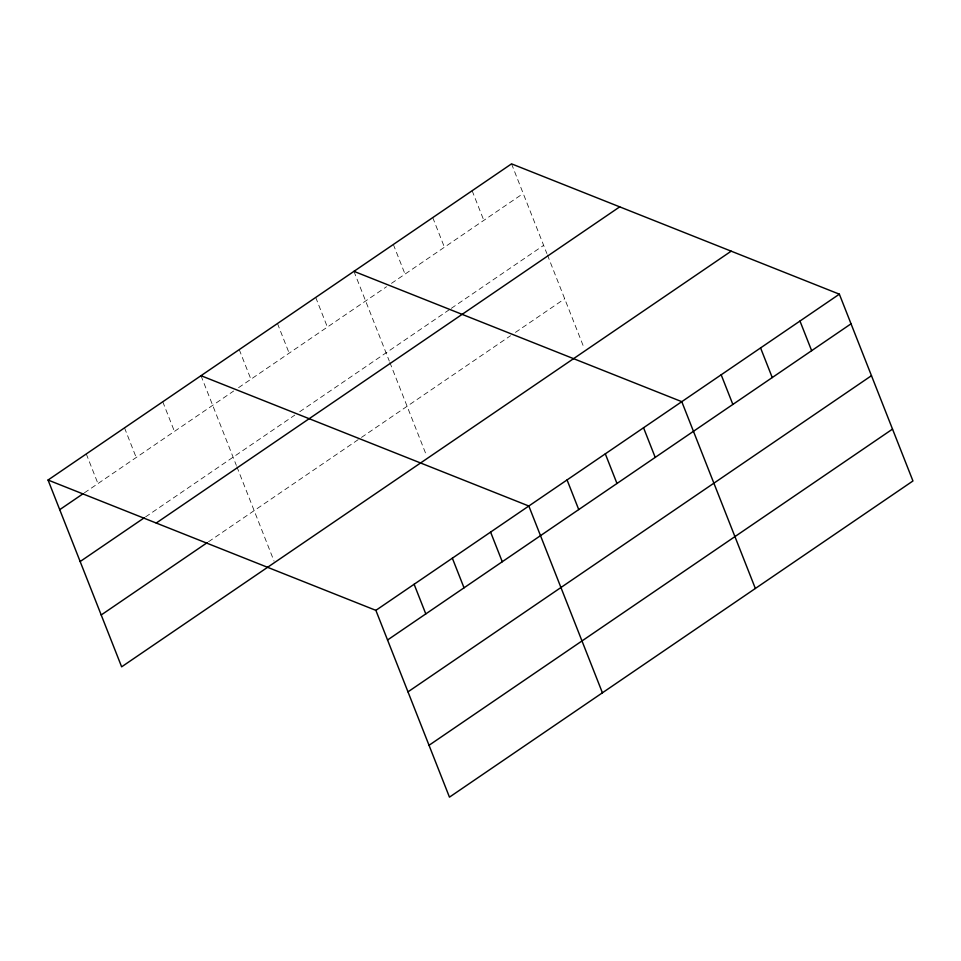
<?xml version="1.0" encoding="UTF-8"?>
<svg xmlns="http://www.w3.org/2000/svg" width="961" height="961" viewBox="0 0 961 961"><rect width="100%" height="100%" fill="white"/><g stroke="black" fill="none" stroke-linecap="round" stroke-linejoin="round"><path stroke-width="0.72" stroke-dasharray="4.8 3.6" d="M84.4 492.837L233.643 391.031M238.58 387.655L386.562 286.714M391.487 283.351L523.216 193.485M145.531 516.934L294.787 415.116M299.712 411.752L450.084 309.178M451.31 308.337L543.65 245.355M208.513 541.764L360.231 438.264M361.468 437.423L510.519 335.737M515.444 332.386L564.696 298.787M511.54 163.851L546.881 253.572M547.422 254.941L584.048 347.918M472.139 190.722L483.815 220.369M432.75 217.594L444.426 247.241M393.349 244.478L405.025 274.113M353.948 271.35L389.301 361.072M389.842 362.441L426.456 455.418M315.713 297.429L327.389 327.076M277.477 323.521L289.153 353.155M239.241 349.6L250.917 379.247M201.005 375.691L236.346 465.412M236.886 466.782L274.053 561.128M162.769 401.77L174.446 431.417M124.522 427.861L136.198 457.496M86.286 453.94L97.962 483.587"/><path stroke-width="1.44" d="M48.05 480.032L511.54 163.851L839.361 294.174L912.95 480.968L449.46 797.149L375.871 610.355L48.05 480.032L121.639 666.826L731.189 251.169M59.726 509.666L83.163 493.678M80.159 561.536L144.294 517.775M156.235 523.036L619.725 206.855M101.205 614.968L207.288 542.605M375.871 610.355L839.361 294.174M387.559 639.99L851.038 323.809M407.981 691.86L871.471 375.679M429.026 745.292L892.517 429.111M353.948 271.35L681.781 401.674L755.358 588.48M201.005 375.691L528.826 506.015L602.415 692.809M799.972 321.046L811.649 350.693M760.571 347.918L772.248 377.565M721.182 374.802L732.859 404.437M643.546 427.753L655.222 457.4M605.31 453.844L616.986 483.491M567.062 479.923L578.738 509.57M490.59 532.094L502.267 561.741M452.355 558.185L464.031 587.82M414.119 584.264L425.795 613.911"/></g></svg>
